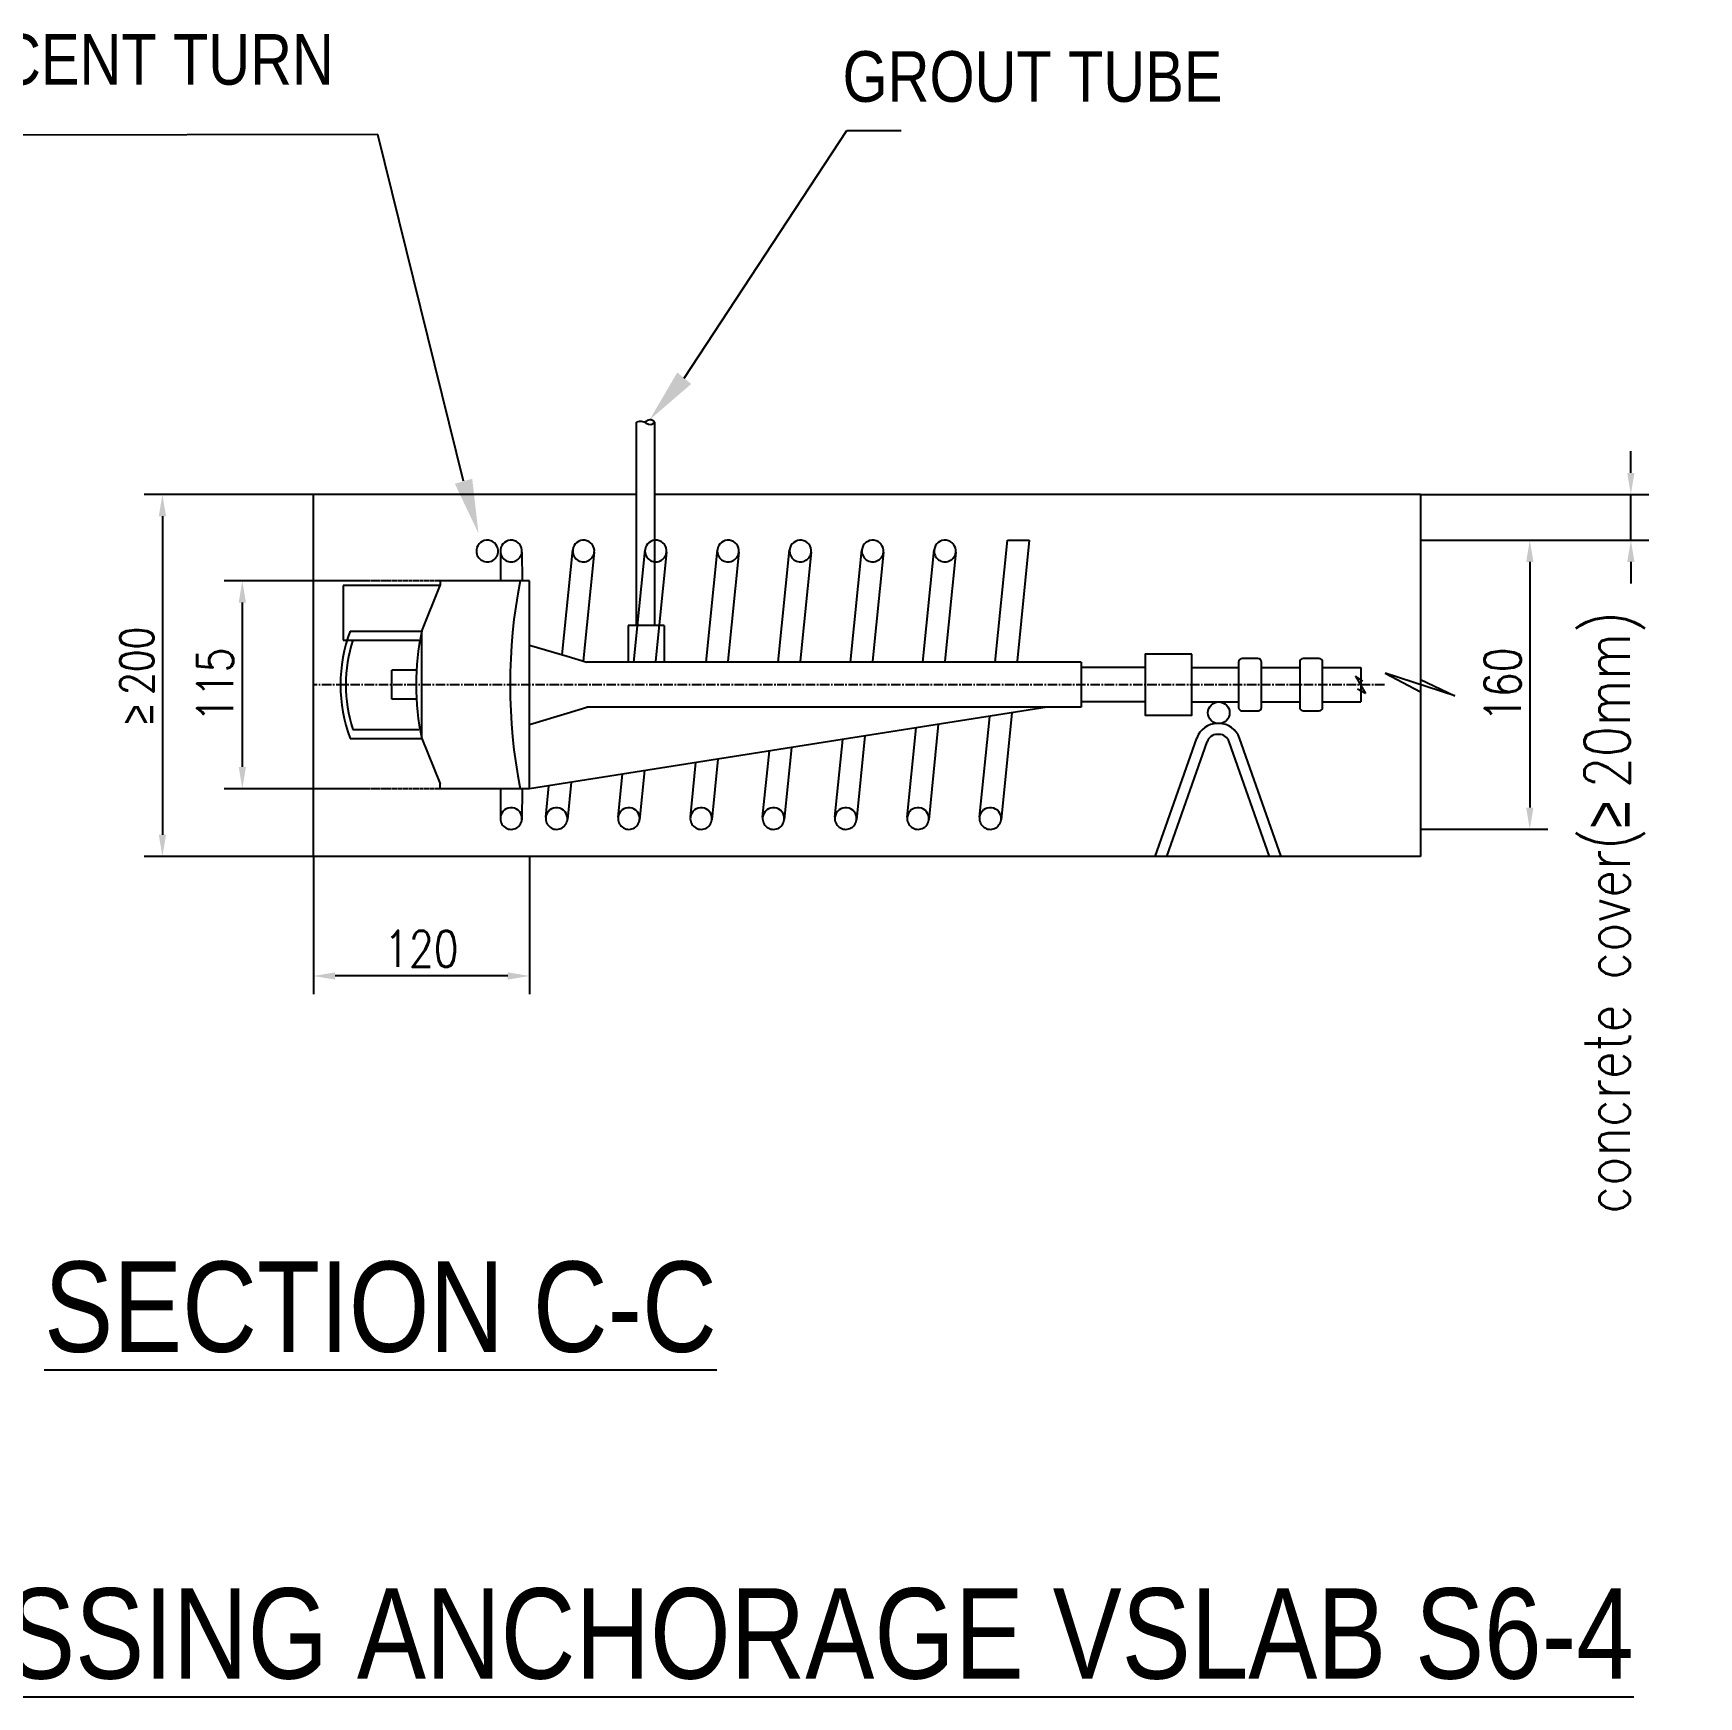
# Model space of a CAD drawing. Header units: millimetres. Extents: x -241424 to 696054, y -125618 to 93710.
# Drawn here: x 625802 to 626723, y -27964 to -27044 of the extents above; entities that cross this region are included whole.
import ezdxf
from ezdxf.enums import TextEntityAlignment as Align

# ---------------------------------------------------------------- set-up
doc = ezdxf.new("R2010")
doc.units = ezdxf.units.MM
doc.header["$LTSCALE"] = 7
doc.header["$PDMODE"] = 3
doc.linetypes.add('ACAD_ISO02W100', pattern=[15, 12, -3])
doc.linetypes.add('CENTER2', pattern=[1.125, 0.75, -0.125, 0.125, -0.125])
doc.layers.get('0').update_dxf_attribs({"linetype": 'CONTINUOUS'})
doc.layers.get('Defpoints').update_dxf_attribs({"color": 6, "linetype": 'CONTINUOUS'})
for name, color, linetype in [('CDC_03_BORDER', 3, 'CONTINUOUS'), ('HATCH', 8, 'CONTINUOUS'), ('Layer1', 3, 'CONTINUOUS'), ('t10', 3, 'CONTINUOUS')]:
    doc.layers.add(name, color=color, linetype=linetype)
doc.styles.add('CENT', font='')
doc.styles.add('DIMENSION', font='SIMPLEX.shx', dxfattribs={"width": 0.8})
doc.styles.get('CENT').set_extended_font_data('VNI-Helve-Condense')
doc.dimstyles.new('Copy(2) of dim', dxfattribs={"dimscale": 10, "dimtxt": 2, "dimasz": 3.5, "dimexe": 2, "dimexo": 0, "dimgap": 1, "dimtad": 1, "dimdec": 0, "dimzin": 0, "dimdsep": 46, "dimtxsty": 'DIMENSION', "dimcen": 0, "dimclrd": 8, "dimclre": 8, "dimclrt": 256, "dimadec": 0, "dimazin": 0, "dimtfac": 1, "dimtdec": 0, "dimtix": 1, "dimtmove": 2, "dimatfit": 3, "dimldrblk": 'OBLIQUE', "dimfxl": 1, "dimtolj": 1, "dimtzin": 0, "dimarcsym": 0})

# ---------------------------------------------------------------- blocks, each defined once
blk = doc.blocks.new('*D682')
at = {"color": 8, "lineweight": -2, "transparency": 16777216}
for p, q in [((625956.7, -27346.48), (625907.4, -27346.48)), ((625917.4, -27358.48), (625917.4, -27449.48)), ((625956.7, -27461.48), (625907.4, -27461.48))]:
    blk.add_line(p, q, dxfattribs=at)
at = {"color": 8, "transparency": 16777216}
for points in [[(625915.4, -27358.48), (625919.4, -27358.48), (625917.4, -27346.48)], [(625915.4, -27449.48), (625919.4, -27449.48), (625917.4, -27461.48)]]:
    blk.add_solid(points, dxfattribs=at)
at = {"layer": 'Defpoints', "color": 0, "transparency": 16777216}
for p in [(625956.7, -27346.48), (625917.4, -27461.48), (625956.7, -27461.48)]:
    blk.add_point(p, dxfattribs=at)
at = {"transparency": 16777216, "insert": (625902.4, -27403.98), "char_height": 20, "attachment_point": 5, "rotation": 90, "style": 'DIMENSION'}
blk.add_mtext('\\A1;115', dxfattribs=at)
blk = doc.blocks.new('_OBLIQUE')
at = {"color": 0, "linetype": 'ByBlock'}
blk.add_line((-0.5, -0.5), (0.5, 0.5), dxfattribs=at)
blk = doc.blocks.new('*D661')
at = {"color": 8, "lineweight": -2, "transparency": 16777216}
for p, q in [((626569.43, -27323.98), (626639.83, -27323.98)), ((626629.83, -27335.98), (626629.83, -27471.94)), ((626569.43, -27483.94), (626639.83, -27483.94))]:
    blk.add_line(p, q, dxfattribs=at)
at = {"color": 8, "transparency": 16777216}
for points in [[(626627.83, -27335.98), (626631.83, -27335.98), (626629.83, -27323.98)], [(626627.83, -27471.94), (626631.83, -27471.94), (626629.83, -27483.94)]]:
    blk.add_solid(points, dxfattribs=at)
at = {"layer": 'Defpoints', "color": 0, "transparency": 16777216}
for p in [(626569.43, -27323.98), (626569.43, -27483.94), (626629.83, -27483.94)]:
    blk.add_point(p, dxfattribs=at)
at = {"transparency": 16777216, "insert": (626614.83, -27403.96), "char_height": 20, "attachment_point": 5, "rotation": 90, "style": 'DIMENSION'}
blk.add_mtext('\\A1;160', dxfattribs=at)
blk = doc.blocks.new('*D657')
at = {"color": 8, "lineweight": -2, "transparency": 16777216}
for p, q in [((626685.75, -27286.74), (626685.75, -27274.74)), ((626569.43, -27298.74), (626695.75, -27298.74)), ((626685.75, -27323.98), (626685.75, -27298.74)), ((626569.43, -27323.98), (626695.75, -27323.98)), ((626685.75, -27335.98), (626685.75, -27347.98))]:
    blk.add_line(p, q, dxfattribs=at)
at = {"color": 8, "transparency": 16777216}
for points in [[(626683.75, -27286.74), (626687.75, -27286.74), (626685.75, -27298.74)], [(626683.75, -27335.98), (626687.75, -27335.98), (626685.75, -27323.98)]]:
    blk.add_solid(points, dxfattribs=at)
at = {"layer": 'Defpoints', "color": 0, "transparency": 16777216}
for p in [(626569.43, -27298.74), (626685.75, -27298.74), (626569.43, -27323.98)]:
    blk.add_point(p, dxfattribs=at)
at = {"transparency": 16777216, "insert": (626676.77, -27530.05), "char_height": 20, "attachment_point": 5, "rotation": 90, "style": 'DIMENSION'}
blk.add_mtext('\\A1;{\\H1.25x;concrete cover(\\fSakkal Majalla|b0|i0|c0|p2;\\C0;≥ \\Fsimplex|c0;\\C256;20mm)}', dxfattribs=at)
blk = doc.blocks.new('*D658')
at = {"color": 8, "lineweight": -2, "transparency": 16777216}
for p, q in [((625956.7, -27298.74), (625863.18, -27298.74)), ((625873.18, -27310.74), (625873.18, -27486.98)), ((625956.7, -27498.98), (625863.18, -27498.98))]:
    blk.add_line(p, q, dxfattribs=at)
at = {"color": 8, "transparency": 16777216}
for points in [[(625871.18, -27310.74), (625875.18, -27310.74), (625873.18, -27298.74)], [(625871.18, -27486.98), (625875.18, -27486.98), (625873.18, -27498.98)]]:
    blk.add_solid(points, dxfattribs=at)
at = {"layer": 'Defpoints', "color": 0, "transparency": 16777216}
for p in [(625956.7, -27298.74), (625873.18, -27498.98), (625956.7, -27498.98)]:
    blk.add_point(p, dxfattribs=at)
at = {"transparency": 16777216, "insert": (625859.01, -27398.86), "char_height": 20, "attachment_point": 5, "rotation": 90, "style": 'DIMENSION'}
blk.add_mtext('\\A1;{\\fSakkal Majalla|b0|i0|c0|p2;\\H0.91665x;\\C0;≥ \\Fsimplex|c0;200}', dxfattribs=at)
blk = doc.blocks.new('*D588')
at = {"color": 8, "lineweight": -2, "transparency": 16777216}
for p, q in [((625956.7, -27498.98), (625956.7, -27575.1)), ((626076.32, -27498.98), (626076.32, -27575.1)), ((626064.32, -27565.1), (625968.7, -27565.1))]:
    blk.add_line(p, q, dxfattribs=at)
at = {"color": 8, "transparency": 16777216}
for points in [[(625968.7, -27563.1), (625968.7, -27567.1), (625956.7, -27565.1)], [(626064.32, -27563.1), (626064.32, -27567.1), (626076.32, -27565.1)]]:
    blk.add_solid(points, dxfattribs=at)
at = {"layer": 'Defpoints', "color": 0, "transparency": 16777216}
for p in [(625956.7, -27498.98), (626076.32, -27498.98), (625956.7, -27565.1)]:
    blk.add_point(p, dxfattribs=at)
at = {"transparency": 16777216, "insert": (626016.51, -27550.1), "char_height": 20, "attachment_point": 5, "style": 'DIMENSION'}
blk.add_mtext('\\A1;120', dxfattribs=at)

msp = doc.modelspace()

# ---------------------------------------------------------------- linework, layer by layer
for p, q in [((625992.33, -27099.55), (625408.01, -27100.49)), ((626039.84, -27291.39), (625992.33, -27099.55)), ((626161.95, -27234.39), (626251.94, -27097.34)), ((626251.94, -27097.34), (626281.94, -27097.34)), ((626135.61, -27371.14), (626135.61, -27258.71)), ((626145.61, -27371.11), (626145.61, -27258.71)), ((625956.7, -27498.98), (625956.7, -27298.74)), ((626135.61, -27298.74), (625956.7, -27298.74)), ((626569.43, -27298.74), (626145.61, -27298.74)), ((626150.85, -27371.11), (626130.85, -27371.11)), ((626130.85, -27371.11), (626130.85, -27391.48)), ((626150.85, -27371.11), (626150.85, -27391.48)), ((626537.51, -27402.08), (626533.44, -27399.26)), ((626533.44, -27399.26), (626538.86, -27408.83)), ((626538.86, -27408.83), (626534.45, -27406.34)), ((626569.43, -27498.98), (625956.7, -27498.98))]:
    msp.add_line(p, q)
at = {"color": 1}
for p, q in [((626569.43, -27298.74), (626569.43, -27498.98)), ((626588.34, -27410.09), (626549.72, -27397.6)), ((626549.72, -27397.6), (626569.41, -27407.82)), ((626588.34, -27410.09), (626549.72, -27397.61)), ((626549.72, -27397.61), (626569.41, -27407.82)), ((626569.41, -27401.01), (626588.34, -27410.09)), ((626569.41, -27401.01), (626588.34, -27410.09))]:
    msp.add_line(p, q, dxfattribs=at)
for points in [[(626479.4, -27389.48), (626470.71, -27389.48, 0.414214), (626468.71, -27391.48), (626468.71, -27416.48, 0.414214), (626470.71, -27418.48), (626479.4, -27418.48, 0.414214), (626481.4, -27416.48), (626481.4, -27391.48, 0.414214)], [(626513.21, -27389.47), (626504.52, -27389.47, 0.414214), (626502.52, -27391.47), (626502.52, -27416.47, 0.414214), (626504.52, -27418.47), (626513.21, -27418.47, 0.414214), (626515.21, -27416.47), (626515.21, -27391.47, 0.414214)]]:
    msp.add_lwpolyline(points, format="xyb", close=True)
for centre, radius, start, end in [((626137.76, -27263.56), 5.31, 53.02096, 113.91984), ((626142.98, -27260.76), 3.34, 37.8355, 145.3671), ((626142.98, -27256.66), 3.34, 232.79577, 322.1645)]:
    msp.add_arc(centre, radius, start, end)
for points in [[(626158.11, -27231.18), (626165.79, -27237.59), (626142.74, -27257.43)], [(626044.64, -27290.02), (626035.03, -27292.77), (626048.08, -27320.24)]]:
    msp.add_solid(points)
at = {"layer": 'CDC_03_BORDER', "color": 7}
for p, q in [((626026.96, -27349.08), (625973.28, -27349.08)), ((625973.28, -27349.08), (625973.28, -27379.3)), ((626016.69, -27374.3), (626026.96, -27349.08)), ((626076.32, -27346.48), (626026.96, -27346.48)), ((626026.96, -27346.48), (626026.96, -27349.08)), ((626076.32, -27461.48), (626076.32, -27346.48)), ((625973.28, -27379.3), (625978.47, -27379.3)), ((625977, -27374.3), (626016.69, -27374.3)), ((625977, -27374.3), (626016.69, -27374.3)), ((625978.47, -27379.3), (626015, -27379.3)), ((626016.69, -27433.65), (626016.69, -27374.3)), ((626076.32, -27382.04), (626097.21, -27388.24)), ((626097.21, -27388.24), (626108.11, -27391.48)), ((626000.14, -27411.97), (626000.14, -27395.97)), ((626013.79, -27395.97), (626000.14, -27395.97)), ((626125.21, -27391.48), (626108.11, -27391.48)), ((626381.66, -27391.48), (626125.21, -27391.48)), ((626013.79, -27411.97), (626000.14, -27411.97)), ((626362.73, -27416.47), (626076.32, -27461.48)), ((626076.32, -27425.91), (626097.21, -27419.71)), ((626097.21, -27419.71), (626108.12, -27416.47)), ((626257.21, -27416.47), (626108.12, -27416.47)), ((626381.66, -27416.47), (626257.21, -27416.47)), ((625977, -27433.65), (626016.69, -27433.65)), ((625977, -27433.65), (626016.69, -27433.65)), ((625978.47, -27428.65), (626015, -27428.65)), ((626016.69, -27428.65), (626016.69, -27428.65)), ((626016.69, -27433.65), (626026.96, -27458.88)), ((626026.96, -27461.48), (626026.96, -27458.88)), ((626076.32, -27461.48), (626026.96, -27461.48))]:
    msp.add_line(p, q, dxfattribs=at)
for centre, radius, start, end in [((626365.2, -27403.98), 299.64, 168.93512, 191.06201), ((626057.36, -27403.98), 85.66, 159.73214, 200.26786), ((626057.36, -27403.98), 82.66, 162.63271, 197.36729), ((626155.88, -27403.98), 142.31, 167.96412, 192.03588)]:
    msp.add_arc(centre, radius, start, end, dxfattribs=at)
at = {"layer": 'HATCH', "linetype": 'ACAD_ISO02W100', "ltscale": 7}
for p, q in [((626422.57, -27498.98), (626445.56, -27433.49)), ((626492.19, -27498.98), (626469.2, -27433.49)), ((626428.93, -27498.98), (626451.22, -27435.47)), ((626485.83, -27498.98), (626463.53, -27435.47))]:
    msp.add_line(p, q, dxfattribs=at)
at = {"layer": 'HATCH'}
for p, q in [((626457.87, -27425.46), (626456.88, -27425.46)), ((626457.87, -27431.46), (626456.88, -27431.46))]:
    msp.add_line(p, q, dxfattribs=at)
msp.add_circle((626457.7, -27419.47), 6, dxfattribs=at)
for centre, radius, start, end in [((626456.88, -27437.46), 12, 90, 160.65508), ((626456.88, -27437.46), 6, 90, 160.65508), ((626457.87, -27437.46), 12, 19.34492, 90), ((626457.87, -27437.46), 6, 19.34492, 90)]:
    msp.add_arc(centre, radius, start, end, dxfattribs=at)
at = {"layer": 'Layer1'}
for p, q in [((626334, -27391.48), (626340.82, -27323.98)), ((626340.82, -27323.98), (626352.82, -27323.98)), ((626352.82, -27323.98), (626346.08, -27390.87)), ((626060.22, -27329.27), (626060.18, -27346.48)), ((626072.13, -27330.68), (626072.18, -27346.48)), ((626094.42, -27387.41), (626100.26, -27329.27)), ((626112.18, -27330.68), (626106.08, -27390.87)), ((626134.01, -27391.48), (626140.26, -27329.27)), ((626152.18, -27330.68), (626146.08, -27390.87)), ((626174.01, -27391.48), (626180.26, -27329.27)), ((626192.18, -27330.68), (626186.08, -27390.87)), ((626214.01, -27391.48), (626220.26, -27329.27)), ((626232.18, -27330.68), (626226.08, -27390.87)), ((626254.01, -27391.48), (626260.26, -27329.27)), ((626272.18, -27330.68), (626266.08, -27390.87)), ((626294.01, -27391.48), (626300.26, -27329.27)), ((626312.18, -27330.68), (626306.08, -27390.87)), ((626381.66, -27391.47), (626381.66, -27416.47)), ((626417, -27394.48), (626381.66, -27394.48)), ((626442.86, -27394.48), (626468.71, -27394.48)), ((626481.4, -27394.48), (626502.52, -27394.48)), ((626515.21, -27394.48), (626536.32, -27394.48)), ((626536.32, -27394.48), (626536.32, -27413.47)), ((626417, -27413.47), (626381.66, -27413.47)), ((626442.86, -27413.47), (626468.71, -27413.47)), ((626481.4, -27413.47), (626502.52, -27413.47)), ((626515.21, -27413.47), (626536.32, -27413.47)), ((626325.34, -27477.28), (626330.98, -27421.46)), ((626343.19, -27419.54), (626337.24, -27478.8)), ((626245.34, -27477.28), (626249.69, -27434.23)), ((626261.9, -27432.31), (626257.26, -27478.68)), ((626285.34, -27477.28), (626290.33, -27427.85)), ((626302.54, -27425.93), (626297.26, -27478.68)), ((626205.34, -27477.28), (626209.04, -27440.62)), ((626221.26, -27438.7), (626217.27, -27478.57)), ((626139.97, -27451.47), (626137.26, -27478.68)), ((626165.34, -27477.28), (626168.4, -27447.01)), ((626180.61, -27445.09), (626177.26, -27478.68)), ((626060.18, -27461.48), (626060.22, -27477.28)), ((626072.18, -27461.48), (626072.13, -27478.68)), ((626085.34, -27477.28), (626087.09, -27459.94)), ((626099.33, -27457.86), (626097.27, -27478.57)), ((626125.34, -27477.28), (626127.75, -27453.39))]:
    msp.add_line(p, q, dxfattribs=at)
at = {"layer": 'Layer1', "color": 5, "linetype": 'CENTER2', "ltscale": 0.25}
for p, q in [((626026.96, -27346.48), (625956.7, -27346.48)), ((626026.96, -27461.48), (625956.7, -27461.48))]:
    msp.add_line(p, q, dxfattribs=at)
at = {"layer": 'Layer1'}
msp.add_lwpolyline([(626442.86, -27387.11), (626417, -27387.11), (626417, -27420.84), (626442.86, -27420.84)], close=True, dxfattribs=at)
for centre, start, end in [((626052.96, -27330.02), 353.29016, 173.29016), ((626066.18, -27329.98), 353.29016, 173.29016), ((626106.22, -27329.98), 353.29016, 173.29016), ((626146.22, -27329.98), 353.29016, 173.29016), ((626186.22, -27329.98), 353.29016, 173.29016), ((626226.22, -27329.98), 353.29016, 173.29016), ((626266.22, -27329.98), 353.29016, 173.29016), ((626306.22, -27329.98), 353.29016, 173.29016), ((626052.96, -27330.02), 173.29016, 353.29016), ((626066.18, -27329.98), 173.29016, 353.29016), ((626106.22, -27329.98), 173.29016, 353.29016), ((626146.22, -27329.98), 173.29016, 353.29016), ((626186.22, -27329.98), 173.29016, 353.29016), ((626226.22, -27329.98), 173.29016, 353.29016), ((626266.22, -27329.98), 173.29016, 353.29016), ((626306.22, -27329.98), 173.29016, 353.29016), ((626066.18, -27477.98), 173.29016, 353.29016), ((626066.18, -27477.98), 353.29016, 173.29016), ((626091.3, -27477.98), 173.29016, 353.29016), ((626091.3, -27477.98), 353.29016, 173.29016), ((626131.3, -27477.98), 173.29016, 353.29016), ((626131.3, -27477.98), 353.29016, 173.29016), ((626171.3, -27477.98), 173.29016, 353.29016), ((626171.3, -27477.98), 353.29016, 173.29016), ((626211.3, -27477.98), 173.29016, 353.29016), ((626211.3, -27477.98), 353.29016, 173.29016), ((626251.3, -27477.98), 173.29016, 353.29016), ((626251.3, -27477.98), 353.29016, 173.29016), ((626291.3, -27477.98), 173.29016, 353.29016), ((626291.3, -27477.98), 353.29016, 173.29016), ((626331.3, -27477.98), 173.29016, 353.29016), ((626331.3, -27477.98), 353.29016, 173.29016)]:
    msp.add_arc(centre, 6, start, end, dxfattribs=at)
at = {"layer": 't10', "color": 8, "linetype": 'CENTER2'}
msp.add_line((626549.43, -27403.97), (625956.7, -27403.98), dxfattribs=at)

# ---------------------------------------------------------------- texts
at = {"style": 'CENT'}
for s, p in [('TIE FIRST TURN TO ADJACENT TURN', (625968.02, -27058)), ('GROUT TUBE', (626459.78, -27067.47))]:
    msp.add_text(s, height=28, dxfattribs=at).set_placement(p, align=Align.MIDDLE_RIGHT)
for s, p in [('%%USECTION C-C', (625807.73, -27773.06)), ('%%UBURSTING REINFORCEMENT DETAIL FOR STRESSING ANCHORAGE VSLAB S6-4', (624453.61, -27953.83))]:
    msp.add_text(s, height=50, dxfattribs=at).set_placement(p)

# ---------------------------------------------------------------- dimensions: what is measured, and where the dimension line sits
dim = msp.add_linear_dim(base=(626685.75, -27298.74), p1=(626569.43, -27323.98), p2=(626569.43, -27298.74), angle=90, text='{\\H1.25x;concrete cover(\\fSakkal Majalla|b0|i0|c0|p2;\\C0;≥ \\Fsimplex|c0;\\C256;20mm)}', dimstyle='Copy(2) of dim', override={"dimasz": 1.2, "dimexe": 1, "dimgap": 0.5})
dim.commit()
dim.dimension.update_dxf_attribs({"geometry": '*D657', "text_midpoint": (626676.77, -27530.05), "dimtype": 160})
dim = msp.add_linear_dim(base=(625873.18, -27498.98), p1=(625956.7, -27298.74), p2=(625956.7, -27498.98), angle=90, text='{\\fSakkal Majalla|b0|i0|c0|p2;\\H0.91665x;\\C0;≥ \\Fsimplex|c0;200}', dimstyle='Copy(2) of dim', override={"dimasz": 1.2, "dimexe": 1, "dimgap": 0.5})
dim.commit()
dim.dimension.update_dxf_attribs({"geometry": '*D658', "text_midpoint": (625859.01, -27398.86)})
for base, p1, p2, picture, middle in [((626629.83, -27483.94), (626569.43, -27323.98), (626569.43, -27483.94), '*D661', (626614.83, -27403.96)), ((625917.4, -27461.48), (625956.7, -27346.48), (625956.7, -27461.48), '*D682', (625902.4, -27403.98))]:
    dim = msp.add_linear_dim(base=base, p1=p1, p2=p2, angle=90, dimstyle='Copy(2) of dim', override={"dimasz": 1.2, "dimexe": 1, "dimgap": 0.5})
    dim.commit()
    dim.dimension.update_dxf_attribs({"geometry": picture, "text_midpoint": middle})
dim = msp.add_linear_dim(base=(625956.7, -27565.1), p1=(626076.32, -27498.98), p2=(625956.7, -27498.98), dimstyle='Copy(2) of dim', override={"dimasz": 1.2, "dimexe": 1, "dimgap": 0.5})
dim.commit()
dim.dimension.update_dxf_attribs({"geometry": '*D588', "text_midpoint": (626016.51, -27550.1)})

doc.saveas('drawing.dxf')
